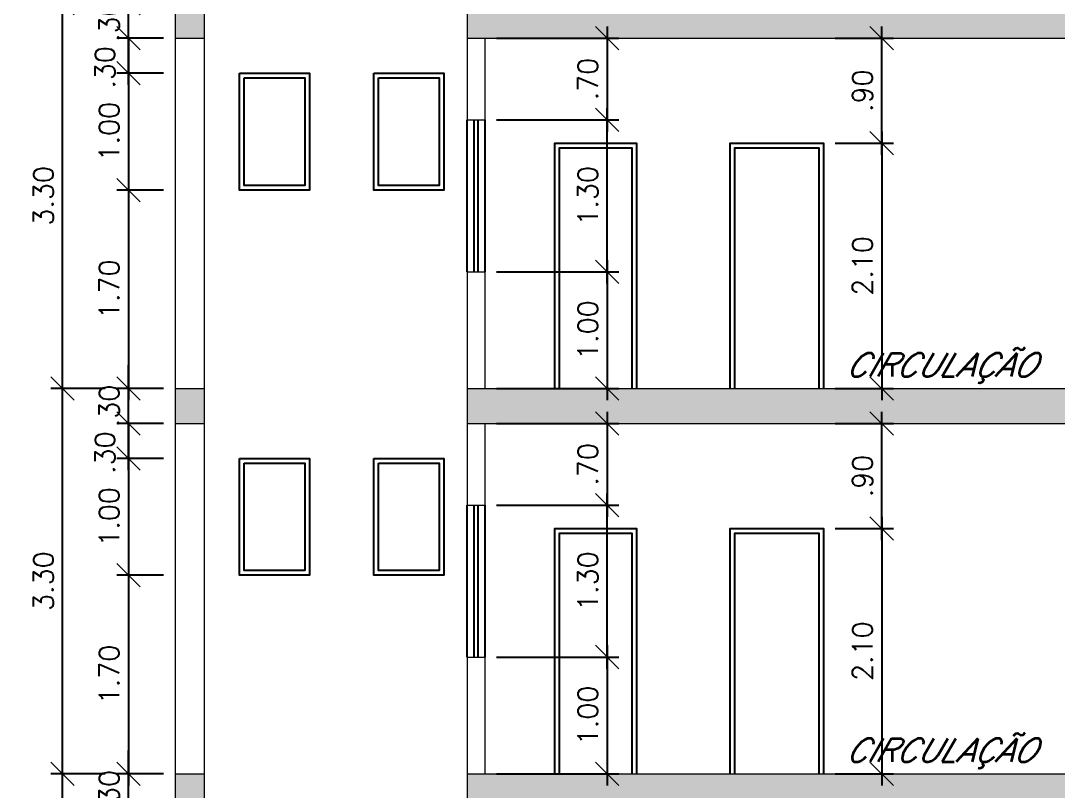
# Model space of a CAD drawing. Header units: millimetres. Extents: x 521 to 1055, y 261 to 520.
# Drawn here: x 798.71 to 807.59, y 483 to 489.6 of the extents above; entities that cross this region are included whole.
import ezdxf

# ---------------------------------------------------------------- set-up
doc = ezdxf.new("R2010")
doc.units = ezdxf.units.MM
doc.linetypes.add('CONTINU', pattern=[0])
doc.layers.add('0.1', color=8, linetype='Continuous', lineweight=13)
doc.styles.add('ROMANS', font='romans')
doc.styles.get("Standard").update_dxf_attribs({"font": 'romans.shx'})
doc.dimstyles.new('Fares Eng - 50', dxfattribs={"dimscale": 2, "dimtxt": 0.085, "dimasz": 0.1, "dimexe": 0.05, "dimexo": 0.05, "dimgap": 0.04, "dimtad": 1, "dimzin": 4, "dimdsep": 46, "dimtxsty": 'ROMANS', "dimblk1": 'OBLIQUE', "dimblk2": 'OBLIQUE', "dimsah": 1, "dimcen": 0.05, "dimdle": 0.05, "dimclrd": 8, "dimclre": 8, "dimclrt": 8, "dimaunit": 1, "dimadec": 0, "dimazin": 0, "dimtfac": 1, "dimtix": 1, "dimtmove": 2, "dimatfit": 0, "dimldrblk": 'OPEN90', "dimfxl": 1, "dimtolj": 1, "dimtzin": 0, "dimarcsym": 0})
pattern_1 = [(50, (0, 0), (0.273277003, -0.02390863), [0.028575, -0.314325]), (355, (0, 0), (-0.05286424, 0.286584964), [0.02286, -0.25146]), (100.451, (0.02277, -0.002), (0.22041375, 0.26267503), [0.024285, -0.267135]), (46.1842, (0, 0.0762), (0.40661856, -0.06306349), [0.0428625, -0.4714875]), (96.6356, (0.0339, 0.07094), (0.35610635, 0.37113833), [0.0364275, -0.4007025]), (351.184, (0, 0.0762), (0.3561069, 0.37113768), [0.03429, -0.37719]), (21, (0.0381, 0.05715), (0.22742232, -0.15339828), [0.028575, -0.314325]), (326, (0.0381, 0.05715), (0.09270304, 0.27628195), [0.02286, -0.25146]), (71.4514, (0.05705, 0.04437), (0.320124736, 0.12288429), [0.024285, -0.267135]), (37.5, (0, 0), (0.004632905, 0.126832558), [0, -0.248412, 0, -0.25527, 0, -0.2524125]), (7.5, (0, 0), (0.100229494, 0.150270862), [0, -0.145542, 0, -0.242697, 0, -0.0962025]), (327.5, (-0.08496, 0), (0.203385893, -0.008593116), [0, -0.09525, 0, -0.29718, 0, -0.394335]), (317.5, (-0.12306, 0), (0.222193772, 0.038139737), [0, -0.123825, 0, -0.197358, 0, -0.280035])]

# ---------------------------------------------------------------- blocks, each defined once
blk = doc.blocks.new('_OBLIQUE')
at = {"color": 0, "linetype": 'ByBlock'}
blk.add_line((-0.5, -0.5), (0.5, 0.5), dxfattribs=at)
blk = doc.blocks.new('*D2027')
at = {"layer": '0.1', "color": 8, "linetype": 'CONTINU', "lineweight": -2, "transparency": 16777216}
for p, q in [((799.6276, 489.0462), (799.6276, 489.5462)), ((799.9277, 489.4462), (799.5276, 489.4462)), ((799.9277, 489.1462), (799.5276, 489.1462))]:
    blk.add_line(p, q, dxfattribs=at)
at = {"layer": 'DEFPOINTS', "color": 0, "linetype": 'CONTINU', "lineweight": -2, "transparency": 16777216}
for p in [(799.6276, 489.4462), (800.0277, 489.4462), (800.0277, 489.1462)]:
    blk.add_point(p, dxfattribs=at)
at = {"layer": '0.1', "color": 8, "linetype": 'CONTINU', "lineweight": -2, "transparency": 16777216, "xscale": 0.2, "yscale": 0.2, "zscale": 0.2}
for p, rotation in [((799.6276, 489.4462), 90), ((799.6276, 489.1462), 270)]:
    blk.add_blockref('_OBLIQUE', p, dxfattribs=dict(at, rotation=rotation))
at = {"layer": '0.1', "color": 8, "linetype": 'CONTINU', "lineweight": -2, "transparency": 16777216, "insert": (799.4276, 489.1962), "char_height": 0.17, "attachment_point": 5, "rotation": 90, "style": 'ROMANS'}
blk.add_mtext('\\A1;.30', dxfattribs=at)
blk = doc.blocks.new('_Open90')
at = {"color": 0, "linetype": 'ByBlock', "lineweight": -2}
for p, q in [((-0.5, 0.5), (0, 0)), ((0, 0), (-1, 0)), ((0, 0), (-0.5, -0.5))]:
    blk.add_line(p, q, dxfattribs=at)
blk = doc.blocks.new('*D2028')
at = {"layer": '0.1', "color": 8, "linetype": 'CONTINU', "lineweight": -2, "transparency": 16777216}
for p, q in [((799.6276, 489.7462), (799.6276, 489.9462)), ((799.9277, 489.7462), (799.5276, 489.7462)), ((799.6276, 489.4462), (799.6276, 489.7462)), ((799.9277, 489.4462), (799.5276, 489.4462)), ((799.6276, 489.4462), (799.6276, 489.2462))]:
    blk.add_line(p, q, dxfattribs=at)
at = {"layer": 'DEFPOINTS', "color": 0, "linetype": 'CONTINU', "lineweight": -2, "transparency": 16777216}
for p in [(799.6276, 489.7462), (800.0277, 489.7462), (800.0277, 489.4462)]:
    blk.add_point(p, dxfattribs=at)
at = {"layer": '0.1', "color": 8, "linetype": 'CONTINU', "lineweight": -2, "transparency": 16777216, "xscale": 0.2, "yscale": 0.2, "zscale": 0.2}
for p, rotation in [((799.6276, 489.7462), 270), ((799.6276, 489.4462), 90)]:
    blk.add_blockref('_OBLIQUE', p, dxfattribs=dict(at, rotation=rotation))
at = {"layer": '0.1', "color": 8, "linetype": 'CONTINU', "lineweight": -2, "transparency": 16777216, "insert": (799.4626, 489.5962), "char_height": 0.17, "attachment_point": 5, "rotation": 90, "style": 'ROMANS'}
blk.add_mtext('\\A1;.30', dxfattribs=at)
blk = doc.blocks.new('*D2026')
at = {"layer": '0.1', "color": 8, "linetype": 'CONTINU', "lineweight": -2, "transparency": 16777216}
for p, q in [((799.6276, 489.2462), (799.6276, 488.0462)), ((799.9277, 489.1462), (799.5276, 489.1462)), ((799.9277, 488.1462), (799.5276, 488.1462))]:
    blk.add_line(p, q, dxfattribs=at)
at = {"layer": 'DEFPOINTS', "color": 0, "linetype": 'CONTINU', "lineweight": -2, "transparency": 16777216}
for p in [(800.0277, 489.1462), (799.6276, 488.1462), (800.0277, 488.1462)]:
    blk.add_point(p, dxfattribs=at)
at = {"layer": '0.1', "color": 8, "linetype": 'CONTINU', "lineweight": -2, "transparency": 16777216, "xscale": 0.2, "yscale": 0.2, "zscale": 0.2}
for p, rotation in [((799.6276, 489.1462), 90), ((799.6276, 488.1462), 270)]:
    blk.add_blockref('_OBLIQUE', p, dxfattribs=dict(at, rotation=rotation))
at = {"layer": '0.1', "color": 8, "linetype": 'CONTINU', "lineweight": -2, "transparency": 16777216, "insert": (799.4626, 488.6462), "char_height": 0.17, "attachment_point": 5, "rotation": 90, "style": 'ROMANS'}
blk.add_mtext('\\A1;1.00', dxfattribs=at)
blk = doc.blocks.new('*D2029')
at = {"layer": '0.1', "color": 8, "linetype": 'CONTINU', "lineweight": -2, "transparency": 16777216}
for p, q in [((799.6276, 488.2462), (799.6276, 486.3462)), ((799.9277, 488.1462), (799.5276, 488.1462)), ((799.9277, 486.4462), (799.5276, 486.4462))]:
    blk.add_line(p, q, dxfattribs=at)
at = {"layer": 'DEFPOINTS', "color": 0, "linetype": 'CONTINU', "lineweight": -2, "transparency": 16777216}
for p in [(800.0277, 488.1462), (799.6276, 486.4462), (800.0277, 486.4462)]:
    blk.add_point(p, dxfattribs=at)
at = {"layer": '0.1', "color": 8, "linetype": 'CONTINU', "lineweight": -2, "transparency": 16777216, "xscale": 0.2, "yscale": 0.2, "zscale": 0.2}
for p, rotation in [((799.6276, 488.1462), 90), ((799.6276, 486.4462), 270)]:
    blk.add_blockref('_OBLIQUE', p, dxfattribs=dict(at, rotation=rotation))
at = {"layer": '0.1', "color": 8, "linetype": 'CONTINU', "lineweight": -2, "transparency": 16777216, "insert": (799.4626, 487.2962), "char_height": 0.17, "attachment_point": 5, "rotation": 90, "style": 'ROMANS'}
blk.add_mtext('\\A1;1.70', dxfattribs=at)
blk = doc.blocks.new('*D2031')
at = {"layer": '0.1', "color": 8, "linetype": 'CONTINU', "lineweight": -2, "transparency": 16777216}
for p, q in [((799.6276, 485.7462), (799.6276, 486.2462)), ((799.9277, 486.1462), (799.5276, 486.1462)), ((799.9277, 485.8462), (799.5276, 485.8462))]:
    blk.add_line(p, q, dxfattribs=at)
at = {"layer": 'DEFPOINTS', "color": 0, "linetype": 'CONTINU', "lineweight": -2, "transparency": 16777216}
for p in [(799.6276, 486.1462), (800.0277, 486.1462), (800.0277, 485.8462)]:
    blk.add_point(p, dxfattribs=at)
at = {"layer": '0.1', "color": 8, "linetype": 'CONTINU', "lineweight": -2, "transparency": 16777216, "xscale": 0.2, "yscale": 0.2, "zscale": 0.2}
for p, rotation in [((799.6276, 486.1462), 90), ((799.6276, 485.8462), 270)]:
    blk.add_blockref('_OBLIQUE', p, dxfattribs=dict(at, rotation=rotation))
at = {"layer": '0.1', "color": 8, "linetype": 'CONTINU', "lineweight": -2, "transparency": 16777216, "insert": (799.4276, 485.8962), "char_height": 0.17, "attachment_point": 5, "rotation": 90, "style": 'ROMANS'}
blk.add_mtext('\\A1;.30', dxfattribs=at)
blk = doc.blocks.new('*D2032')
at = {"layer": '0.1', "color": 8, "linetype": 'CONTINU', "lineweight": -2, "transparency": 16777216}
for p, q in [((799.6276, 486.4462), (799.6276, 486.6462)), ((799.9277, 486.4462), (799.5276, 486.4462)), ((799.6276, 486.1462), (799.6276, 486.4462)), ((799.9277, 486.1462), (799.5276, 486.1462)), ((799.6276, 486.1462), (799.6276, 485.9462))]:
    blk.add_line(p, q, dxfattribs=at)
at = {"layer": 'DEFPOINTS', "color": 0, "linetype": 'CONTINU', "lineweight": -2, "transparency": 16777216}
for p in [(799.6276, 486.4462), (800.0277, 486.4462), (800.0277, 486.1462)]:
    blk.add_point(p, dxfattribs=at)
at = {"layer": '0.1', "color": 8, "linetype": 'CONTINU', "lineweight": -2, "transparency": 16777216, "xscale": 0.2, "yscale": 0.2, "zscale": 0.2}
for p, rotation in [((799.6276, 486.4462), 270), ((799.6276, 486.1462), 90)]:
    blk.add_blockref('_OBLIQUE', p, dxfattribs=dict(at, rotation=rotation))
at = {"layer": '0.1', "color": 8, "linetype": 'CONTINU', "lineweight": -2, "transparency": 16777216, "insert": (799.4626, 486.2962), "char_height": 0.17, "attachment_point": 5, "rotation": 90, "style": 'ROMANS'}
blk.add_mtext('\\A1;.30', dxfattribs=at)
blk = doc.blocks.new('*D2030')
at = {"layer": '0.1', "color": 8, "linetype": 'CONTINU', "lineweight": -2, "transparency": 16777216}
for p, q in [((799.6276, 485.9462), (799.6276, 484.7462)), ((799.9277, 485.8462), (799.5276, 485.8462)), ((799.9277, 484.8462), (799.5276, 484.8462))]:
    blk.add_line(p, q, dxfattribs=at)
at = {"layer": 'DEFPOINTS', "color": 0, "linetype": 'CONTINU', "lineweight": -2, "transparency": 16777216}
for p in [(800.0277, 485.8462), (799.6276, 484.8462), (800.0277, 484.8462)]:
    blk.add_point(p, dxfattribs=at)
at = {"layer": '0.1', "color": 8, "linetype": 'CONTINU', "lineweight": -2, "transparency": 16777216, "xscale": 0.2, "yscale": 0.2, "zscale": 0.2}
for p, rotation in [((799.6276, 485.8462), 90), ((799.6276, 484.8462), 270)]:
    blk.add_blockref('_OBLIQUE', p, dxfattribs=dict(at, rotation=rotation))
at = {"layer": '0.1', "color": 8, "linetype": 'CONTINU', "lineweight": -2, "transparency": 16777216, "insert": (799.4626, 485.3462), "char_height": 0.17, "attachment_point": 5, "rotation": 90, "style": 'ROMANS'}
blk.add_mtext('\\A1;1.00', dxfattribs=at)
blk = doc.blocks.new('*D2033')
at = {"layer": '0.1', "color": 8, "linetype": 'CONTINU', "lineweight": -2, "transparency": 16777216}
for p, q in [((799.6276, 484.9462), (799.6276, 483.0462)), ((799.9277, 484.8462), (799.5276, 484.8462)), ((799.9277, 483.1462), (799.5276, 483.1462))]:
    blk.add_line(p, q, dxfattribs=at)
at = {"layer": 'DEFPOINTS', "color": 0, "linetype": 'CONTINU', "lineweight": -2, "transparency": 16777216}
for p in [(800.0277, 484.8462), (799.6276, 483.1462), (800.0277, 483.1462)]:
    blk.add_point(p, dxfattribs=at)
at = {"layer": '0.1', "color": 8, "linetype": 'CONTINU', "lineweight": -2, "transparency": 16777216, "xscale": 0.2, "yscale": 0.2, "zscale": 0.2}
for p, rotation in [((799.6276, 484.8462), 90), ((799.6276, 483.1462), 270)]:
    blk.add_blockref('_OBLIQUE', p, dxfattribs=dict(at, rotation=rotation))
at = {"layer": '0.1', "color": 8, "linetype": 'CONTINU', "lineweight": -2, "transparency": 16777216, "insert": (799.4626, 483.9962), "char_height": 0.17, "attachment_point": 5, "rotation": 90, "style": 'ROMANS'}
blk.add_mtext('\\A1;1.70', dxfattribs=at)
blk = doc.blocks.new('*D2036')
at = {"layer": '0.1', "color": 8, "linetype": 'CONTINU', "lineweight": -2, "transparency": 16777216}
for p, q in [((799.6276, 483.1462), (799.6276, 483.3462)), ((799.9277, 483.1462), (799.5276, 483.1462)), ((799.6276, 482.8462), (799.6276, 483.1462)), ((799.9277, 482.8462), (799.5276, 482.8462)), ((799.6276, 482.8462), (799.6276, 482.6462))]:
    blk.add_line(p, q, dxfattribs=at)
at = {"layer": 'DEFPOINTS', "color": 0, "linetype": 'CONTINU', "lineweight": -2, "transparency": 16777216}
for p in [(799.6276, 483.1462), (800.0277, 483.1462), (800.0277, 482.8462)]:
    blk.add_point(p, dxfattribs=at)
at = {"layer": '0.1', "color": 8, "linetype": 'CONTINU', "lineweight": -2, "transparency": 16777216, "xscale": 0.2, "yscale": 0.2, "zscale": 0.2}
for p, rotation in [((799.6276, 483.1462), 270), ((799.6276, 482.8462), 90)]:
    blk.add_blockref('_OBLIQUE', p, dxfattribs=dict(at, rotation=rotation))
at = {"layer": '0.1', "color": 8, "linetype": 'CONTINU', "lineweight": -2, "transparency": 16777216, "insert": (799.4626, 482.9962), "char_height": 0.17, "attachment_point": 5, "rotation": 90, "style": 'ROMANS'}
blk.add_mtext('\\A1;.30', dxfattribs=at)
blk = doc.blocks.new('*D2039')
at = {"layer": '0.1', "color": 8, "linetype": 'CONTINU', "lineweight": -2, "transparency": 16777216}
for p, q in [((799.065, 479.7462), (799.065, 483.2462)), ((799.4276, 483.1462), (798.965, 483.1462)), ((799.4276, 479.8462), (798.965, 479.8462))]:
    blk.add_line(p, q, dxfattribs=at)
at = {"layer": 'DEFPOINTS', "color": 0, "linetype": 'CONTINU', "lineweight": -2, "transparency": 16777216}
for p in [(799.065, 483.1462), (799.5276, 483.1462), (799.5276, 479.8462)]:
    blk.add_point(p, dxfattribs=at)
at = {"layer": '0.1', "color": 8, "linetype": 'CONTINU', "lineweight": -2, "transparency": 16777216, "xscale": 0.2, "yscale": 0.2, "zscale": 0.2}
for p, rotation in [((799.065, 483.1462), 90), ((799.065, 479.8462), 270)]:
    blk.add_blockref('_OBLIQUE', p, dxfattribs=dict(at, rotation=rotation))
at = {"layer": '0.1', "color": 8, "linetype": 'CONTINU', "lineweight": -2, "transparency": 16777216, "insert": (798.9, 481.4962), "char_height": 0.17, "attachment_point": 5, "rotation": 90, "style": 'ROMANS'}
blk.add_mtext('\\A1;3.30', dxfattribs=at)
blk = doc.blocks.new('*D2040')
at = {"layer": '0.1', "color": 8, "linetype": 'CONTINU', "lineweight": -2, "transparency": 16777216}
for p, q in [((799.065, 483.0462), (799.065, 486.5462)), ((799.4276, 486.4462), (798.965, 486.4462)), ((799.4276, 483.1462), (798.965, 483.1462))]:
    blk.add_line(p, q, dxfattribs=at)
at = {"layer": 'DEFPOINTS', "color": 0, "linetype": 'CONTINU', "lineweight": -2, "transparency": 16777216}
for p in [(799.065, 486.4462), (799.5276, 486.4462), (799.5276, 483.1462)]:
    blk.add_point(p, dxfattribs=at)
at = {"layer": '0.1', "color": 8, "linetype": 'CONTINU', "lineweight": -2, "transparency": 16777216, "xscale": 0.2, "yscale": 0.2, "zscale": 0.2}
for p, rotation in [((799.065, 486.4462), 90), ((799.065, 483.1462), 270)]:
    blk.add_blockref('_OBLIQUE', p, dxfattribs=dict(at, rotation=rotation))
at = {"layer": '0.1', "color": 8, "linetype": 'CONTINU', "lineweight": -2, "transparency": 16777216, "insert": (798.9, 484.7962), "char_height": 0.17, "attachment_point": 5, "rotation": 90, "style": 'ROMANS'}
blk.add_mtext('\\A1;3.30', dxfattribs=at)
blk = doc.blocks.new('*D2041')
at = {"layer": '0.1', "color": 8, "linetype": 'CONTINU', "lineweight": -2, "transparency": 16777216}
for p, q in [((799.065, 486.3462), (799.065, 489.8462)), ((799.4276, 489.7462), (798.965, 489.7462)), ((799.4276, 486.4462), (798.965, 486.4462))]:
    blk.add_line(p, q, dxfattribs=at)
at = {"layer": 'DEFPOINTS', "color": 0, "linetype": 'CONTINU', "lineweight": -2, "transparency": 16777216}
for p in [(799.065, 489.7462), (799.5276, 489.7462), (799.5276, 486.4462)]:
    blk.add_point(p, dxfattribs=at)
at = {"layer": '0.1', "color": 8, "linetype": 'CONTINU', "lineweight": -2, "transparency": 16777216, "xscale": 0.2, "yscale": 0.2, "zscale": 0.2}
for p, rotation in [((799.065, 489.7462), 90), ((799.065, 486.4462), 270)]:
    blk.add_blockref('_OBLIQUE', p, dxfattribs=dict(at, rotation=rotation))
at = {"layer": '0.1', "color": 8, "linetype": 'CONTINU', "lineweight": -2, "transparency": 16777216, "insert": (798.9, 488.0962), "char_height": 0.17, "attachment_point": 5, "rotation": 90, "style": 'ROMANS'}
blk.add_mtext('\\A1;3.30', dxfattribs=at)
blk = doc.blocks.new('*D2047')
at = {"layer": '0.1', "color": 8, "linetype": 'CONTINU', "lineweight": -2, "transparency": 16777216}
for p, q in [((798.4428, 479.4462), (798.4428, 507.5462)), ((798.865, 507.4462), (798.3428, 507.4462)), ((798.865, 479.5462), (798.3428, 479.5462))]:
    blk.add_line(p, q, dxfattribs=at)
at = {"layer": 'DEFPOINTS', "color": 0, "linetype": 'CONTINU', "lineweight": -2, "transparency": 16777216}
for p in [(798.4428, 507.4462), (798.965, 507.4462), (798.965, 479.5462)]:
    blk.add_point(p, dxfattribs=at)
at = {"layer": '0.1', "color": 8, "linetype": 'CONTINU', "lineweight": -2, "transparency": 16777216, "xscale": 0.2, "yscale": 0.2, "zscale": 0.2}
for p, rotation in [((798.4428, 507.4462), 90), ((798.4428, 479.5462), 270)]:
    blk.add_blockref('_OBLIQUE', p, dxfattribs=dict(at, rotation=rotation))
at = {"layer": '0.1', "color": 8, "linetype": 'CONTINU', "lineweight": -2, "transparency": 16777216, "insert": (798.2778, 493.4962), "char_height": 0.17, "attachment_point": 5, "rotation": 90, "style": 'ROMANS'}
blk.add_mtext('\\A1;27.90', dxfattribs=at)
blk = doc.blocks.new('*D2110')
at = {"layer": '0.1', "color": 8, "linetype": 'CONTINU', "lineweight": -2, "transparency": 16777216}
for p, q in [((806.0761, 488.6462), (806.0761, 486.3462)), ((805.6777, 488.5462), (806.1761, 488.5462)), ((805.6777, 486.4462), (806.1761, 486.4462))]:
    blk.add_line(p, q, dxfattribs=at)
at = {"layer": 'DEFPOINTS', "color": 0, "linetype": 'CONTINU', "lineweight": -2, "transparency": 16777216}
for p in [(805.5777, 488.5462), (805.5777, 486.4462), (806.0761, 486.4462)]:
    blk.add_point(p, dxfattribs=at)
at = {"layer": '0.1', "color": 8, "linetype": 'CONTINU', "lineweight": -2, "transparency": 16777216, "xscale": 0.2, "yscale": 0.2, "zscale": 0.2}
for p, rotation in [((806.0761, 488.5462), 90), ((806.0761, 486.4462), 270)]:
    blk.add_blockref('_OBLIQUE', p, dxfattribs=dict(at, rotation=rotation))
at = {"layer": '0.1', "color": 8, "linetype": 'CONTINU', "lineweight": -2, "transparency": 16777216, "insert": (805.9111, 487.4962), "char_height": 0.17, "attachment_point": 5, "rotation": 90, "style": 'ROMANS'}
blk.add_mtext('\\A1;2.10', dxfattribs=at)
blk = doc.blocks.new('*D2111')
at = {"layer": '0.1', "color": 8, "linetype": 'CONTINU', "lineweight": -2, "transparency": 16777216}
for p, q in [((806.0761, 488.4462), (806.0761, 489.5462)), ((805.6777, 489.4462), (806.1761, 489.4462)), ((805.6777, 488.5462), (806.1761, 488.5462))]:
    blk.add_line(p, q, dxfattribs=at)
at = {"layer": 'DEFPOINTS', "color": 0, "linetype": 'CONTINU', "lineweight": -2, "transparency": 16777216}
for p in [(805.5777, 489.4462), (806.0761, 489.4462), (805.5777, 488.5462)]:
    blk.add_point(p, dxfattribs=at)
at = {"layer": '0.1', "color": 8, "linetype": 'CONTINU', "lineweight": -2, "transparency": 16777216, "xscale": 0.2, "yscale": 0.2, "zscale": 0.2}
for p, rotation in [((806.0761, 489.4462), 90), ((806.0761, 488.5462), 270)]:
    blk.add_blockref('_OBLIQUE', p, dxfattribs=dict(at, rotation=rotation))
at = {"layer": '0.1', "color": 8, "linetype": 'CONTINU', "lineweight": -2, "transparency": 16777216, "insert": (805.9111, 488.9962), "char_height": 0.17, "attachment_point": 5, "rotation": 90, "style": 'ROMANS'}
blk.add_mtext('\\A1;.90', dxfattribs=at)
blk = doc.blocks.new('*D2124')
at = {"layer": '0.1', "color": 8, "linetype": 'CONTINU', "lineweight": -2, "transparency": 16777216}
for p, q in [((806.0761, 485.3462), (806.0761, 483.0462)), ((805.6777, 485.2462), (806.1761, 485.2462)), ((805.6777, 483.1462), (806.1761, 483.1462))]:
    blk.add_line(p, q, dxfattribs=at)
at = {"layer": 'DEFPOINTS', "color": 0, "linetype": 'CONTINU', "lineweight": -2, "transparency": 16777216}
for p in [(805.5777, 485.2462), (805.5777, 483.1462), (806.0761, 483.1462)]:
    blk.add_point(p, dxfattribs=at)
at = {"layer": '0.1', "color": 8, "linetype": 'CONTINU', "lineweight": -2, "transparency": 16777216, "xscale": 0.2, "yscale": 0.2, "zscale": 0.2}
for p, rotation in [((806.0761, 485.2462), 90), ((806.0761, 483.1462), 270)]:
    blk.add_blockref('_OBLIQUE', p, dxfattribs=dict(at, rotation=rotation))
at = {"layer": '0.1', "color": 8, "linetype": 'CONTINU', "lineweight": -2, "transparency": 16777216, "insert": (805.9111, 484.1962), "char_height": 0.17, "attachment_point": 5, "rotation": 90, "style": 'ROMANS'}
blk.add_mtext('\\A1;2.10', dxfattribs=at)
blk = doc.blocks.new('*D2125')
at = {"layer": '0.1', "color": 8, "linetype": 'CONTINU', "lineweight": -2, "transparency": 16777216}
for p, q in [((806.0761, 485.1462), (806.0761, 486.2462)), ((805.6777, 486.1462), (806.1761, 486.1462)), ((805.6777, 485.2462), (806.1761, 485.2462))]:
    blk.add_line(p, q, dxfattribs=at)
at = {"layer": 'DEFPOINTS', "color": 0, "linetype": 'CONTINU', "lineweight": -2, "transparency": 16777216}
for p in [(805.5777, 486.1462), (806.0761, 486.1462), (805.5777, 485.2462)]:
    blk.add_point(p, dxfattribs=at)
at = {"layer": '0.1', "color": 8, "linetype": 'CONTINU', "lineweight": -2, "transparency": 16777216, "xscale": 0.2, "yscale": 0.2, "zscale": 0.2}
for p, rotation in [((806.0761, 486.1462), 90), ((806.0761, 485.2462), 270)]:
    blk.add_blockref('_OBLIQUE', p, dxfattribs=dict(at, rotation=rotation))
at = {"layer": '0.1', "color": 8, "linetype": 'CONTINU', "lineweight": -2, "transparency": 16777216, "insert": (805.9111, 485.6962), "char_height": 0.17, "attachment_point": 5, "rotation": 90, "style": 'ROMANS'}
blk.add_mtext('\\A1;.90', dxfattribs=at)
blk = doc.blocks.new('*D2184')
at = {"layer": '0.1', "color": 8, "linetype": 'CONTINU', "lineweight": -2, "transparency": 16777216}
for p, q in [((803.7254, 487.5462), (803.7254, 486.3462)), ((802.7777, 487.4462), (803.8254, 487.4462)), ((802.7777, 486.4462), (803.8254, 486.4462))]:
    blk.add_line(p, q, dxfattribs=at)
at = {"layer": 'DEFPOINTS', "color": 0, "linetype": 'CONTINU', "lineweight": -2, "transparency": 16777216}
for p in [(802.6777, 487.4462), (802.6777, 486.4462), (803.7254, 486.4462)]:
    blk.add_point(p, dxfattribs=at)
at = {"layer": '0.1', "color": 8, "linetype": 'CONTINU', "lineweight": -2, "transparency": 16777216, "xscale": 0.2, "yscale": 0.2, "zscale": 0.2}
for p, rotation in [((803.7254, 487.4462), 90), ((803.7254, 486.4462), 270)]:
    blk.add_blockref('_OBLIQUE', p, dxfattribs=dict(at, rotation=rotation))
at = {"layer": '0.1', "color": 8, "linetype": 'CONTINU', "lineweight": -2, "transparency": 16777216, "insert": (803.5604, 486.9462), "char_height": 0.17, "attachment_point": 5, "rotation": 90, "style": 'ROMANS'}
blk.add_mtext('\\A1;1.00', dxfattribs=at)
blk = doc.blocks.new('*D2185')
at = {"layer": '0.1', "color": 8, "linetype": 'CONTINU', "lineweight": -2, "transparency": 16777216}
for p, q in [((803.7254, 487.3462), (803.7254, 488.8462)), ((802.7777, 488.7462), (803.8254, 488.7462)), ((802.7777, 487.4462), (803.8254, 487.4462))]:
    blk.add_line(p, q, dxfattribs=at)
at = {"layer": 'DEFPOINTS', "color": 0, "linetype": 'CONTINU', "lineweight": -2, "transparency": 16777216}
for p in [(802.6777, 488.7462), (803.7254, 488.7462), (802.6777, 487.4462)]:
    blk.add_point(p, dxfattribs=at)
at = {"layer": '0.1', "color": 8, "linetype": 'CONTINU', "lineweight": -2, "transparency": 16777216, "xscale": 0.2, "yscale": 0.2, "zscale": 0.2}
for p, rotation in [((803.7254, 488.7462), 90), ((803.7254, 487.4462), 270)]:
    blk.add_blockref('_OBLIQUE', p, dxfattribs=dict(at, rotation=rotation))
at = {"layer": '0.1', "color": 8, "linetype": 'CONTINU', "lineweight": -2, "transparency": 16777216, "insert": (803.5604, 488.0962), "char_height": 0.17, "attachment_point": 5, "rotation": 90, "style": 'ROMANS'}
blk.add_mtext('\\A1;1.30', dxfattribs=at)
blk = doc.blocks.new('*D2186')
at = {"layer": '0.1', "color": 8, "linetype": 'CONTINU', "lineweight": -2, "transparency": 16777216}
for p, q in [((803.7254, 489.5462), (803.7254, 488.6462)), ((802.7777, 489.4462), (803.8254, 489.4462)), ((802.7777, 488.7462), (803.8254, 488.7462))]:
    blk.add_line(p, q, dxfattribs=at)
at = {"layer": 'DEFPOINTS', "color": 0, "linetype": 'CONTINU', "lineweight": -2, "transparency": 16777216}
for p in [(802.6777, 489.4462), (802.6777, 488.7462), (803.7254, 488.7462)]:
    blk.add_point(p, dxfattribs=at)
at = {"layer": '0.1', "color": 8, "linetype": 'CONTINU', "lineweight": -2, "transparency": 16777216, "xscale": 0.2, "yscale": 0.2, "zscale": 0.2}
for p, rotation in [((803.7254, 489.4462), 90), ((803.7254, 488.7462), 270)]:
    blk.add_blockref('_OBLIQUE', p, dxfattribs=dict(at, rotation=rotation))
at = {"layer": '0.1', "color": 8, "linetype": 'CONTINU', "lineweight": -2, "transparency": 16777216, "insert": (803.5604, 489.0962), "char_height": 0.17, "attachment_point": 5, "rotation": 90, "style": 'ROMANS'}
blk.add_mtext('\\A1;.70', dxfattribs=at)
blk = doc.blocks.new('*D2187')
at = {"layer": '0.1', "color": 8, "linetype": 'CONTINU', "lineweight": -2, "transparency": 16777216}
for p, q in [((803.7254, 484.2462), (803.7254, 483.0462)), ((802.7777, 484.1462), (803.8254, 484.1462)), ((802.7777, 483.1462), (803.8254, 483.1462))]:
    blk.add_line(p, q, dxfattribs=at)
at = {"layer": 'DEFPOINTS', "color": 0, "linetype": 'CONTINU', "lineweight": -2, "transparency": 16777216}
for p in [(802.6777, 484.1462), (802.6777, 483.1462), (803.7254, 483.1462)]:
    blk.add_point(p, dxfattribs=at)
at = {"layer": '0.1', "color": 8, "linetype": 'CONTINU', "lineweight": -2, "transparency": 16777216, "xscale": 0.2, "yscale": 0.2, "zscale": 0.2}
for p, rotation in [((803.7254, 484.1462), 90), ((803.7254, 483.1462), 270)]:
    blk.add_blockref('_OBLIQUE', p, dxfattribs=dict(at, rotation=rotation))
at = {"layer": '0.1', "color": 8, "linetype": 'CONTINU', "lineweight": -2, "transparency": 16777216, "insert": (803.5604, 483.6462), "char_height": 0.17, "attachment_point": 5, "rotation": 90, "style": 'ROMANS'}
blk.add_mtext('\\A1;1.00', dxfattribs=at)
blk = doc.blocks.new('*D2188')
at = {"layer": '0.1', "color": 8, "linetype": 'CONTINU', "lineweight": -2, "transparency": 16777216}
for p, q in [((803.7254, 484.0462), (803.7254, 485.5462)), ((802.7777, 485.4462), (803.8254, 485.4462)), ((802.7777, 484.1462), (803.8254, 484.1462))]:
    blk.add_line(p, q, dxfattribs=at)
at = {"layer": 'DEFPOINTS', "color": 0, "linetype": 'CONTINU', "lineweight": -2, "transparency": 16777216}
for p in [(802.6777, 485.4462), (803.7254, 485.4462), (802.6777, 484.1462)]:
    blk.add_point(p, dxfattribs=at)
at = {"layer": '0.1', "color": 8, "linetype": 'CONTINU', "lineweight": -2, "transparency": 16777216, "xscale": 0.2, "yscale": 0.2, "zscale": 0.2}
for p, rotation in [((803.7254, 485.4462), 90), ((803.7254, 484.1462), 270)]:
    blk.add_blockref('_OBLIQUE', p, dxfattribs=dict(at, rotation=rotation))
at = {"layer": '0.1', "color": 8, "linetype": 'CONTINU', "lineweight": -2, "transparency": 16777216, "insert": (803.5604, 484.7962), "char_height": 0.17, "attachment_point": 5, "rotation": 90, "style": 'ROMANS'}
blk.add_mtext('\\A1;1.30', dxfattribs=at)
blk = doc.blocks.new('*D2189')
at = {"layer": '0.1', "color": 8, "linetype": 'CONTINU', "lineweight": -2, "transparency": 16777216}
for p, q in [((803.7254, 486.2462), (803.7254, 485.3462)), ((802.7777, 486.1462), (803.8254, 486.1462)), ((802.7777, 485.4462), (803.8254, 485.4462))]:
    blk.add_line(p, q, dxfattribs=at)
at = {"layer": 'DEFPOINTS', "color": 0, "linetype": 'CONTINU', "lineweight": -2, "transparency": 16777216}
for p in [(802.6777, 486.1462), (802.6777, 485.4462), (803.7254, 485.4462)]:
    blk.add_point(p, dxfattribs=at)
at = {"layer": '0.1', "color": 8, "linetype": 'CONTINU', "lineweight": -2, "transparency": 16777216, "xscale": 0.2, "yscale": 0.2, "zscale": 0.2}
for p, rotation in [((803.7254, 486.1462), 90), ((803.7254, 485.4462), 270)]:
    blk.add_blockref('_OBLIQUE', p, dxfattribs=dict(at, rotation=rotation))
at = {"layer": '0.1', "color": 8, "linetype": 'CONTINU', "lineweight": -2, "transparency": 16777216, "insert": (803.5604, 485.7962), "char_height": 0.17, "attachment_point": 5, "rotation": 90, "style": 'ROMANS'}
blk.add_mtext('\\A1;.70', dxfattribs=at)

msp = doc.modelspace()

# ---------------------------------------------------------------- hatches: boundary and pattern name
at = {"layer": '0.1', "linetype": 'CONTINU', "lineweight": -2}
h = msp.add_hatch(dxfattribs=at)
h.set_pattern_fill('AR-CONC', color=8, scale=0.0015, style=0, double=1)
h.set_pattern_definition(pattern_1)
h.paths.add_polyline_path([(800.27774, 493.04621), (800.02774, 493.04621), (800.02774, 492.74621), (800.27774, 492.74621)])
h.paths.add_polyline_path([(800.27774, 489.74621), (800.02774, 489.74621), (800.02774, 489.44621), (800.27774, 489.44621)])
h.paths.add_polyline_path([(810.40733, 489.74621), (802.52774, 489.74621), (802.52774, 489.44621), (810.40733, 489.44621)])
h.paths.add_polyline_path([(810.40733, 493.04621), (802.52774, 493.04621), (802.52774, 492.74621), (810.40733, 492.74621)])
h = msp.add_hatch(dxfattribs=at)
h.set_pattern_fill('AR-CONC', color=8, scale=0.0015, style=0, double=1)
h.set_pattern_definition(pattern_1)
h.paths.add_polyline_path([(810.40733, 486.14621), (810.40733, 486.44621), (802.52774, 486.44621), (802.52774, 486.14621)])
h.paths.add_polyline_path([(800.27774, 486.44621), (800.02774, 486.44621), (800.02774, 486.14621), (800.27774, 486.14621)])
h.paths.add_polyline_path([(800.27774, 483.14621), (800.02774, 483.14621), (800.02774, 482.84621), (800.27774, 482.84621)])
h.paths.add_polyline_path([(802.52774, 483.14621), (802.52774, 482.84621), (810.40733, 482.84621), (810.40733, 483.14621)])
h.paths.add_polyline_path([(810.40733, 479.54621), (810.40733, 479.84621), (800.02774, 479.84621), (800.02774, 479.54621)])
h.paths.add_polyline_path([(801.42774, 476.54621), (801.42774, 476.24621), (806.92774, 476.24621), (806.92774, 476.54621)])
h.paths.add_polyline_path([(806.67774, 472.94621), (806.67774, 472.34621), (806.92774, 472.34621), (806.92774, 472.94621), (810.40733, 472.94621), (810.40733, 473.24621), (801.42774, 473.24621), (801.42774, 473.04621), (799.22774, 473.04621), (799.22774, 473.24621), (796.42774, 473.24621), (796.42774, 472.34621), (796.57774, 472.34621), (796.57774, 472.94621), (799.07774, 472.94621), (799.07774, 472.34621), (799.22774, 472.34621), (799.22774, 472.94621), (801.42774, 472.94621), (801.42774, 472.34621), (801.67774, 472.34621), (801.67774, 472.94621)])
h.paths.add_polyline_path([(796.57774, 476.04621), (799.07774, 476.04621), (799.07774, 475.74621), (799.22774, 475.74621), (799.22774, 476.14621), (796.42774, 476.14621), (796.42774, 475.74621), (796.57774, 475.74621)])
h.paths.add_polyline_path([(800.58854, 472.99144), (800.58854, 473.50097), (800.88854, 473.50097), (800.88854, 472.99144)], flags=9)

# ---------------------------------------------------------------- linework, layer by layer
at = {"layer": '0.1', "color": 7}
for p, q in [((800.02774, 507.44621), (800.02774, 479.54621)), ((800.27774, 507.44621), (800.27774, 483.14621)), ((802.52774, 489.74621), (802.52774, 488.74621)), ((800.02774, 489.44621), (800.27774, 489.44621)), ((802.52774, 489.44621), (847.52774, 489.44621)), ((802.67774, 489.44621), (802.67774, 488.74621)), ((802.52774, 488.74621), (802.67774, 488.74621)), ((802.52774, 487.44621), (802.67774, 487.44621)), ((802.52774, 487.44621), (802.52774, 486.44621)), ((802.67774, 487.44621), (802.67774, 486.44621)), ((800.02774, 486.44621), (800.27774, 486.44621)), ((802.52774, 486.44621), (802.52774, 485.44621)), ((802.52774, 486.44621), (847.52774, 486.44621)), ((800.02774, 486.14621), (800.27774, 486.14621)), ((802.52774, 486.14621), (847.52774, 486.14621)), ((802.67774, 486.14621), (802.67774, 485.44621)), ((802.52774, 485.44621), (802.67774, 485.44621)), ((802.52774, 484.14621), (802.67774, 484.14621)), ((802.52774, 484.14621), (802.52774, 483.14621)), ((802.67774, 484.14621), (802.67774, 483.14621)), ((800.02774, 483.14621), (800.27774, 483.14621)), ((800.27774, 483.14621), (800.27774, 479.84621)), ((802.52774, 483.14621), (802.52774, 482.14621)), ((802.52774, 483.14621), (847.52774, 483.14621))]:
    msp.add_line(p, q, dxfattribs=at)
at = {"layer": '0.1', "color": 8, "linetype": 'CONTINU', "lineweight": -2}
for p, q in [((802.52774, 487.44621), (802.52774, 488.74621)), ((802.58774, 487.44621), (802.58774, 488.74621)), ((802.61774, 488.74621), (802.61774, 487.44621)), ((802.67774, 488.74621), (802.67774, 487.44621)), ((802.52774, 484.14621), (802.52774, 485.44621)), ((802.58774, 484.14621), (802.58774, 485.44621)), ((802.61774, 485.44621), (802.61774, 484.14621)), ((802.67774, 485.44621), (802.67774, 484.14621))]:
    msp.add_line(p, q, dxfattribs=at)
for points in [[(800.57774, 489.14621), (801.17774, 489.14621), (801.17774, 488.14621), (800.57774, 488.14621)], [(800.61774, 489.10621), (801.13774, 489.10621), (801.13774, 488.18621), (800.61774, 488.18621)], [(801.72774, 489.14621), (802.32774, 489.14621), (802.32774, 488.14621), (801.72774, 488.14621)], [(801.76774, 489.10621), (802.28774, 489.10621), (802.28774, 488.18621), (801.76774, 488.18621)], [(800.57774, 485.84621), (801.17774, 485.84621), (801.17774, 484.84621), (800.57774, 484.84621)], [(800.61774, 485.80621), (801.13774, 485.80621), (801.13774, 484.88621), (800.61774, 484.88621)], [(801.72774, 485.84621), (802.32774, 485.84621), (802.32774, 484.84621), (801.72774, 484.84621)], [(801.76774, 485.80621), (802.28774, 485.80621), (802.28774, 484.88621), (801.76774, 484.88621)]]:
    msp.add_lwpolyline(points, close=True, dxfattribs=at)
for points in [[(803.27774, 486.44621), (803.27774, 488.54621), (803.97774, 488.54621), (803.97774, 486.44621)], [(803.31774, 486.44621), (803.31774, 488.50621), (803.93774, 488.50621), (803.93774, 486.44621)], [(804.77774, 486.44621), (804.77774, 488.54621), (805.57774, 488.54621), (805.57774, 486.44621)], [(804.81774, 486.44621), (804.81774, 488.50621), (805.53774, 488.50621), (805.53774, 486.44621)], [(803.27774, 483.14621), (803.27774, 485.24621), (803.97774, 485.24621), (803.97774, 483.14621)], [(803.31774, 483.14621), (803.31774, 485.20621), (803.93774, 485.20621), (803.93774, 483.14621)], [(804.77774, 483.14621), (804.77774, 485.24621), (805.57774, 485.24621), (805.57774, 483.14621)], [(804.81774, 483.14621), (804.81774, 485.20621), (805.53774, 485.20621), (805.53774, 483.14621)]]:
    msp.add_lwpolyline(points, dxfattribs=at)

# ---------------------------------------------------------------- texts
at = {"layer": '0.1', "color": 8, "oblique": 30}
for p in [(805.76284, 486.5476), (805.76284, 483.2476)]:
    msp.add_text('CIRCULAÇÃO', height=0.2, dxfattribs=at).set_placement(p)

# ---------------------------------------------------------------- dimensions: what is measured, and where the dimension line sits
at = {"layer": '0.1', "color": 8, "linetype": 'CONTINU', "lineweight": -2}
for base, p1, p2, picture, middle in [((798.44275, 507.44621), (798.96499, 479.54621), (798.96499, 507.44621), '*D2047', (798.27775, 493.49621)), ((799.62758, 489.74621), (800.02774, 489.44621), (800.02774, 489.74621), '*D2028', (799.46258, 489.59621)), ((799.06499, 489.74621), (799.52758, 486.44621), (799.52758, 489.74621), '*D2041', (798.89999, 488.09621)), ((803.72545, 488.74621), (802.67774, 489.44621), (802.67774, 488.74621), '*D2186', (803.56045, 489.09621)), ((806.07606, 489.44621), (805.57774, 488.54621), (805.57774, 489.44621), '*D2111', (805.91106, 488.99621)), ((799.62758, 488.14621), (800.02774, 489.14621), (800.02774, 488.14621), '*D2026', (799.46258, 488.64621)), ((803.72545, 488.74621), (802.67774, 487.44621), (802.67774, 488.74621), '*D2185', (803.56045, 488.09621)), ((806.07606, 486.44621), (805.57774, 488.54621), (805.57774, 486.44621), '*D2110', (805.91106, 487.49621)), ((799.62758, 486.44621), (800.02774, 488.14621), (800.02774, 486.44621), '*D2029', (799.46258, 487.29621)), ((803.72545, 486.44621), (802.67774, 487.44621), (802.67774, 486.44621), '*D2184', (803.56045, 486.94621)), ((799.62758, 486.44621), (800.02774, 486.14621), (800.02774, 486.44621), '*D2032', (799.46258, 486.29621)), ((799.06499, 486.44621), (799.52758, 483.14621), (799.52758, 486.44621), '*D2040', (798.89999, 484.79621)), ((803.72545, 485.44621), (802.67774, 486.14621), (802.67774, 485.44621), '*D2189', (803.56045, 485.79621)), ((806.07606, 486.14621), (805.57774, 485.24621), (805.57774, 486.14621), '*D2125', (805.91106, 485.69621)), ((799.62758, 484.84621), (800.02774, 485.84621), (800.02774, 484.84621), '*D2030', (799.46258, 485.34621)), ((803.72545, 485.44621), (802.67774, 484.14621), (802.67774, 485.44621), '*D2188', (803.56045, 484.79621)), ((806.07606, 483.14621), (805.57774, 485.24621), (805.57774, 483.14621), '*D2124', (805.91106, 484.19621)), ((799.62758, 483.14621), (800.02774, 484.84621), (800.02774, 483.14621), '*D2033', (799.46258, 483.99621)), ((803.72545, 483.14621), (802.67774, 484.14621), (802.67774, 483.14621), '*D2187', (803.56045, 483.64621)), ((799.62758, 483.14621), (800.02774, 482.84621), (800.02774, 483.14621), '*D2036', (799.46258, 482.99621)), ((799.06499, 483.14621), (799.52758, 479.84621), (799.52758, 483.14621), '*D2039', (798.89999, 481.49621))]:
    dim = msp.add_linear_dim(base=base, p1=p1, p2=p2, angle=90, dimstyle='Fares Eng - 50', dxfattribs=at)
    dim.commit()
    dim.dimension.update_dxf_attribs({"geometry": picture, "text_midpoint": middle})
for base, p1, p2, picture, middle in [((799.62758, 489.44621), (800.02774, 489.14621), (800.02774, 489.44621), '*D2027', (799.42758, 489.19621)), ((799.62758, 486.14621), (800.02774, 485.84621), (800.02774, 486.14621), '*D2031', (799.42758, 485.89621))]:
    dim = msp.add_linear_dim(base=base, p1=p1, p2=p2, angle=90, dimstyle='Fares Eng - 50', dxfattribs=at)
    dim.commit()
    dim.dimension.update_dxf_attribs({"geometry": picture, "text_midpoint": middle, "dimtype": 160})

doc.saveas('drawing.dxf')
